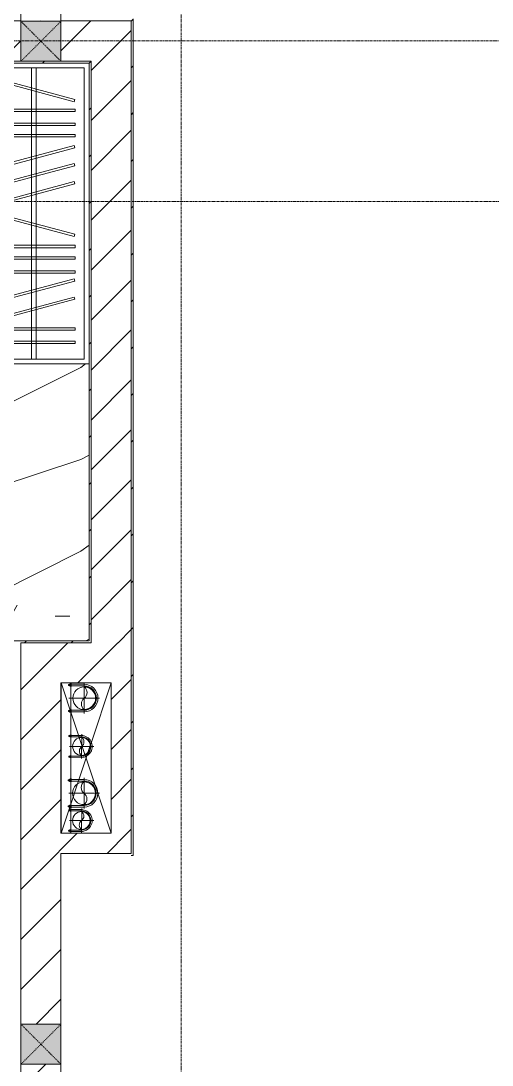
# Model space of a CAD drawing. Header units: millimetres. Extents: x 5357 to 259384, y -16348 to 109893.
# Drawn here: x 41853 to 44202, y 40231 to 45437 of the extents above; entities that cross this region are included whole.
import ezdxf

# ---------------------------------------------------------------- set-up
doc = ezdxf.new("R2010")
doc.units = ezdxf.units.MM
for name, pattern in [('Dash', [6, 3, -3]), ('Grid Line', [22.225, 12.7, -3.175, 3.175, -3.175]), ('IMPORT-CENTER _3_', [10.16, 6.35, -1.27, 1.27, -1.27])]:
    doc.linetypes.add(name, pattern=pattern)
for name, color, linetype, lineweight in [('0-1', 7, 'Continuous', 5), ('0-2', 53, 'Continuous', 9), ('A-FLOR-1', 53, 'Continuous', 9), ('A-FLOR-PATT-1', 10, 'Continuous', 9), ('A-WALL', 113, 'Continuous', 9), ('A-WALL-3', 113, 'Continuous', 18), ('A-WALL-PATT', 111, 'Continuous', 9), ('A-WALL-PATT-2', 53, 'Continuous', 9), ('G-IMPT', 8, 'Continuous', 9), ('G-IMPT-2', 8, 'IMPORT-CENTER _3_', 9), ('I-FURN-1', 254, 'Continuous', 9), ('I-WALL-1', 9, 'Continuous', 18), ('I-WALL-3', 2, 'Continuous', 18), ('M-EQPM', 50, 'Continuous', 9), ('S-COLS', 52, 'Continuous', 9), ('S-COLS-1', 253, 'Continuous', 5), ('S-COLS-5', 52, 'Continuous', 18), ('S-COLS-6', 52, 'Dash', 9), ('S-COLS-HDLN', 52, 'Dash', 9), ('S-GRID-1', 1, 'Grid Line', 9)]:
    doc.layers.add(name, color=color, linetype=linetype, lineweight=lineweight)
pattern_1 = [(45, (0, 0), (-116.6726, 116.6726), [])]
pattern_2 = [(45, (0, 0), (-124.4508, 124.4508), [])]

# ---------------------------------------------------------------- blocks, each defined once
blk = doc.blocks.new('NCV_TKTC_KET CAU_rvt-1-TKCS_MB CẢNH QUAN CÂY XANH')
at = {"layer": 'A-FLOR-1'}
blk.add_line((42052.7, 41386.9), (42052.7, 42136.9), dxfattribs=at)
blk = doc.blocks.new('TU QUAN AO-SUITE ROOM_3 - TU QUAN AO-SUITE ROOM_3-V76-TKCS_MB CẢNH QUAN CÂY XANH')
at = {"layer": 'I-FURN-1'}
for p, q in [((-550, 1500), (0, 1500)), ((0, 1500), (-550, 1500)), ((-24, 1476), (-526, 1476)), ((-526, 1476), (-526, 600)), ((-526, 1476), (-526, 24)), ((-287, 576), (-287, 1476)), ((-263, 576), (-263, 1476)), ((-24, 24), (-24, 1476)), ((0, 1500), (0, 0)), ((0, 0), (0, 1500)), ((-480.1, 1386.9), (-480.1, 1398.9)), ((-480.1, 1398.9), (-50.1, 1398.9)), ((-480.1, 1386.9), (-480.1, 1398.9)), ((-50.1, 1386.9), (-480.1, 1386.9)), ((-50.1, 1398.9), (-50.1, 1386.9)), ((-480.1, 1320.5), (-480.1, 1332.5)), ((-480.1, 1332.5), (-50.1, 1332.5)), ((-480.1, 1320.5), (-480.1, 1332.5)), ((-50.1, 1320.5), (-480.1, 1320.5)), ((-50.1, 1332.5), (-50.1, 1320.5)), ((-478.3, 1178.1), (-61.3, 1289.9)), ((-58.2, 1278.3), (-475.2, 1166.5)), ((-61.3, 1289.9), (-58.2, 1278.3)), ((-478.3, 1086.9), (-61.3, 1198.6)), ((-61.3, 1198.6), (-58.2, 1187.1)), ((-475.2, 1166.5), (-478.3, 1178.1)), ((-58.2, 1187.1), (-475.2, 1075.3)), ((-480.1, 1035.3), (-480.1, 1047.3)), ((-480.1, 1047.3), (-50.1, 1047.3)), ((-480.1, 1035.3), (-480.1, 1047.3)), ((-475.2, 1075.3), (-478.3, 1086.9)), ((-50.1, 1047.3), (-50.1, 1035.3)), ((-50.1, 1035.3), (-480.1, 1035.3)), ((-480.1, 965.8), (-480.1, 977.8)), ((-480.1, 977.8), (-50.1, 977.8)), ((-480.1, 965.8), (-480.1, 977.8)), ((-50.1, 965.8), (-480.1, 965.8)), ((-50.1, 977.8), (-50.1, 965.8)), ((-480.1, 908.6), (-480.1, 920.6)), ((-480.1, 920.6), (-50.1, 920.6)), ((-480.1, 908.6), (-480.1, 920.6)), ((-50.1, 908.6), (-480.1, 908.6)), ((-50.1, 920.6), (-50.1, 908.6)), ((-475.2, 865.5), (-478.3, 853.9)), ((-478.3, 853.9), (-61.3, 742.1)), ((-58.2, 753.7), (-475.2, 865.5)), ((-61.3, 742.1), (-58.2, 753.7)), ((-478.3, 603.1), (-61.3, 714.9)), ((-58.2, 703.3), (-475.2, 591.5)), ((-61.3, 714.9), (-58.2, 703.3)), ((-526, 24), (-526, 600)), ((-478.3, 511.9), (-61.3, 623.6)), ((-475.2, 591.5), (-478.3, 603.1)), ((-58.2, 612.1), (-475.2, 500.3)), ((-287, 24), (-287, 576)), ((-263, 24), (-263, 576)), ((-61.3, 623.6), (-58.2, 612.1)), ((-478.3, 423.1), (-61.3, 534.9)), ((-58.2, 523.3), (-475.2, 411.5)), ((-61.3, 534.9), (-58.2, 523.3)), ((-475.2, 500.3), (-478.3, 511.9)), ((-475.2, 411.5), (-478.3, 423.1)), ((-480.1, 368.4), (-480.1, 356.4)), ((-50.1, 368.4), (-480.1, 368.4)), ((-50.1, 356.4), (-50.1, 368.4)), ((-480.1, 356.4), (-50.1, 356.4)), ((-480.1, 311.2), (-480.1, 299.2)), ((-50.1, 311.2), (-480.1, 311.2)), ((-480.1, 299.2), (-50.1, 299.2)), ((-50.1, 299.2), (-50.1, 311.2)), ((-480.1, 241.7), (-480.1, 229.7)), ((-50.1, 241.7), (-480.1, 241.7)), ((-480.1, 229.7), (-50.1, 229.7)), ((-50.1, 229.7), (-50.1, 241.7)), ((-475.2, 192.7), (-478.3, 181.1)), ((-478.3, 181.1), (-61.3, 69.4)), ((-58.2, 80.9), (-475.2, 192.7)), ((-61.3, 69.4), (-58.2, 80.9)), ((-526, 24), (-24, 24))]:
    blk.add_line(p, q, dxfattribs=at)
blk = doc.blocks.new('NCV_TKTC_TANG 1_rvt-1-TKCS_MB CẢNH QUAN CÂY XANH')
at = {"layer": 'A-FLOR-PATT-1'}
h = blk.add_hatch(dxfattribs=at)
h.set_pattern_fill('FP_6', color=256, style=0, pattern_type=2)
h.set_pattern_definition([(0, (0, 0), (1788.16, 447.04), [73.762, -1267.358, 73.762, -1267.358, -7152.64]), (0, (0, 0), (1788.16, 447.04), [-2682.24, 73.762, -2608.478, 73.762, -1267.358, -3129.28]), (0, (0, 0), (1788.16, 447.04), [-6705.6, 73.762, -820.318, 73.762, -2161.438]), (120, (670.56, 223.5), (-1281.228, 1325.072), [73.762, -1267.358, 73.762, -8419.998]), (120, (670.56, 223.5), (-1281.228, 1325.072), [-1414.882, -1267.358, 73.762, -2608.478, -4470.4]), (120, (670.56, 223.5), (-1281.228, 1325.072), [-5364.48, 73.762, -1267.358, 73.762, -3055.518]), (120, (670.56, 223.5), (-1281.228, 1325.072), [-6779.362, -820.318, 73.762, -2161.438]), (240, (894.1, 1117.6), (-506.932, -1772.112), [73.762, -1267.358, 73.762, -8419.998]), (240, (894.1, 1117.6), (-506.932, -1772.112), [-1414.882, -1267.358, 73.762, -2608.478, -4470.4]), (240, (894.1, 1117.6), (-506.932, -1772.112), [-5364.48, 73.762, -1267.358, 73.762, -3055.518]), (240, (894.1, 1117.6), (-506.932, -1772.112), [-6779.362, -820.318, 73.762, -2161.438])])
h.paths.add_polyline_path([(41702.6, 42336.9), (41752.6, 42336.9), (41752.6, 42346.9), (42192.6, 42346.9), (42192.6, 43726.9), (41642.6, 43726.9), (41642.6, 45226.9), (41412.3, 45226.9), (41412.3, 44776.6), (40962.3, 44776.6), (40962.3, 43288), (40958.5, 43259.3), (40947.4, 43232.5), (40929.8, 43209.5), (40906.7, 43191.8), (40879.9, 43180.7), (40851.2, 43176.9), (39423.7, 43176.9), (39395, 43180.7), (39368.2, 43191.8), (39345.2, 43209.5), (39327.5, 43232.5), (39316.4, 43259.3), (39312.6, 43288), (39312.6, 44776.6), (38862.6, 44776.6), (38862.6, 45126.9), (38152.6, 45126.9), (38155.1, 42346.9), (39252.6, 42346.9), (39252.6, 42596.9), (40852.6, 42596.9), (40852.6, 42346.9), (40952.6, 42346.9), (40952.6, 42336.9), (41670.2, 42336.9)])
h = blk.add_hatch(dxfattribs=at)
h.set_pattern_fill('FP_4', color=256, style=0, pattern_type=2)
h.set_pattern_definition([(216.87, (366.52, 916.3), (2748.8967, 1832.6049), [458.15, -4123.35]), (206.565, (916.3, 641.4), (-916.3012, -916.2996), [1024.455, -1024.455]), (198.435, (916.3, 183.26), (-1832.5985, -916.302), [579.52, -2318.076])])
h.paths.add_polyline_path([(41702.6, 42336.9), (41752.6, 42336.9), (41752.6, 42346.9), (42192.6, 42346.9), (42192.6, 43726.9), (41642.6, 43726.9), (41642.6, 45226.9), (41412.3, 45226.9), (41412.3, 44776.6), (40962.3, 44776.6), (40962.3, 43288), (40958.5, 43259.3), (40947.4, 43232.5), (40929.8, 43209.5), (40906.7, 43191.8), (40879.9, 43180.7), (40851.2, 43176.9), (39423.7, 43176.9), (39395, 43180.7), (39368.2, 43191.8), (39345.2, 43209.5), (39327.5, 43232.5), (39316.4, 43259.3), (39312.6, 43288), (39312.6, 44776.6), (38862.6, 44776.6), (38862.6, 45126.9), (38152.6, 45126.9), (38155.1, 42346.9), (39252.6, 42346.9), (39252.6, 42596.9), (40852.6, 42596.9), (40852.6, 42346.9), (40952.6, 42346.9), (40952.6, 42336.9), (41670.2, 42336.9)])
at = {"layer": 'A-WALL-PATT-2'}
h = blk.add_hatch(dxfattribs=at)
h.set_pattern_fill('FP_10', color=256, style=0, pattern_type=2)
h.set_pattern_definition(pattern_1)
h.paths.add_polyline_path([(42192.6, 45226.9), (42192.6, 45236.9), (38852.6, 45236.9), (38852.6, 45226.9), (41670.2, 45226.9)])
h = blk.add_hatch(dxfattribs=at)
h.set_pattern_fill('FP_10', color=256, style=0, pattern_type=2)
h.set_pattern_definition(pattern_1)
h.paths.add_polyline_path([(42202.6, 42346.9), (42202.6, 45236.9), (42192.6, 45236.9), (42192.6, 42346.9)])
h = blk.add_hatch(dxfattribs=at)
h.set_pattern_fill('FP_10', color=256, style=0, pattern_type=2)
h.set_pattern_definition(pattern_1)
h.paths.add_polyline_path([(41852.6, 42336.9), (42202.6, 42336.9), (42202.6, 42346.9), (41752.6, 42346.9), (41752.6, 42336.9)])
h.paths.add_polyline_path([(40952.6, 42336.9), (40952.6, 42346.9), (38152.6, 42346.9), (38152.6, 42336.9), (40459.7, 42336.9)])
at = {"layer": 'I-WALL-1'}
for p, q in [((42192.6, 45236.9), (38852.6, 45236.9)), ((38862.6, 45226.9), (42192.6, 45226.9)), ((42202.6, 45236.9), (42192.6, 45236.9)), ((42192.6, 45226.9), (42192.6, 42346.9)), ((42202.6, 42346.9), (42202.6, 45236.9)), ((42192.6, 42346.9), (41752.6, 42346.9)), ((41852.6, 42336.9), (42202.6, 42336.9)), ((42202.6, 42336.9), (42202.6, 42346.9))]:
    blk.add_line(p, q, dxfattribs=at)
at = {"layer": 'I-FURN-1', "rotation": 180}
blk.add_blockref('TU QUAN AO-SUITE ROOM_3 - TU QUAN AO-SUITE ROOM_3-V76-TKCS_MB CẢNH QUAN CÂY XANH', (41642.6, 45226.9), dxfattribs=at)
blk = doc.blocks.new('TKTC_XREF_251221_MB TANG 1 - TKTC_XREF_260130_MB TANG 1_dwg_CUM U_DN100-4202112-TKCS_MB CẢNH QUAN CÂY XANH')
at = {"layer": 'G-IMPT'}
blk.add_hatch(color=256, dxfattribs=at).paths.add_polyline_path([(0, 61), (0, 57), (14.8, 55.1), (28.5, 49.4), (40.3, 40.3), (49.4, 28.5), (55.1, 14.8), (57, 0), (55.1, -14.8), (49.4, -28.5), (40.3, -40.3), (28.5, -49.4), (14.8, -55.1), (0, -57), (0, -61), (15.8, -58.9), (30.5, -52.8), (43.1, -43.1), (52.8, -30.5), (58.9, -15.8), (61, 0), (58.9, 15.8), (52.8, 30.5), (43.1, 43.1), (30.5, 52.8), (15.8, 58.9)])
for p, q in [((-79.1, 66.6), (-79.1, 63.4)), ((-76.6, 66.6), (-76.6, 63.4)), ((-74.6, 66.6), (-74.6, 63.4)), ((-72.7, 69.3), (-72.7, 60.7)), ((-66.9, 67.9), (-71.7, 67.9)), ((-65, 69), (0, 69)), ((-66.9, 62.1), (-71.7, 62.1)), ((-79.1, -63.4), (-79.1, -66.6)), ((-76.6, -63.4), (-76.6, -66.6)), ((-74.6, -63.4), (-74.6, -66.6)), ((-72.7, -60.7), (-72.7, -69.3)), ((-66.9, -62.1), (-71.7, -62.1)), ((-66.9, -67.9), (-71.7, -67.9)), ((-65, -69), (0, -69))]:
    blk.add_line(p, q, dxfattribs=at)
at = {"layer": 'G-IMPT', "flags": 128}
for points in [[(-72.7, 67.6), (-78.1, 67.6), (-78.1, 62.4), (-72.7, 62.4)], [(-71.7, 59.2), (-66.9, 59.2), (-66.9, 70.8), (-71.7, 70.8)], [(-66.9, 70.8), (-66.9, 72.7), (-65, 72.7), (-65, 57.3), (-66.9, 57.3), (-66.9, 59.2)], [(-65, 61), (0, 61), (0, 57)], [(-72.7, -62.4), (-78.1, -62.4), (-78.1, -67.6), (-72.7, -67.6)], [(-71.7, -70.8), (-66.9, -70.8), (-66.9, -59.2), (-71.7, -59.2)], [(-66.9, -59.2), (-66.9, -57.3), (-65, -57.3), (-65, -72.7), (-66.9, -72.7), (-66.9, -70.8)], [(-65, -61), (0, -61), (0, -57)]]:
    blk.add_lwpolyline(points, dxfattribs=at)
at = {"layer": 'G-IMPT'}
for centre, radius, start, end in [((-78.1, 66.6), 0.96, 90, 180), ((-71.1, 69.3), 1.56, 112.61986, 247.38014), ((-67.9, 65), 4.8, 143.1301, 216.8699), ((0, 0), 69, 270, 90), ((-78.1, 63.4), 0.96, 180, 270), ((-71.1, 60.7), 1.56, 112.61986, 247.38014), ((0, 0), 61, 270, 90), ((0, 0), 57, 270, 90), ((-78.1, -63.4), 0.96, 90, 180), ((-71.1, -60.7), 1.56, 112.61986, 247.38014), ((-67.9, -65), 4.8, 143.1301, 216.8699), ((-78.1, -66.6), 0.96, 180, 270), ((-71.1, -69.3), 1.56, 112.61986, 247.38014)]:
    blk.add_arc(centre, radius, start, end, dxfattribs=at)
blk = doc.blocks.new('TKTC_XREF_251221_MB TANG 1 - TKTC_XREF_260130_MB TANG 1_dwg_$cc-V200-TKCS_MB CẢNH QUAN CÂY XANH')
at = {"layer": 'G-IMPT'}
blk.add_circle((0, 0), 0.5, dxfattribs=at)
for centre, radius, start, end in [((0, 0), 0.5, 90, 270), ((0.188, 0.25), 0.313, 126.8699, 233.1301), ((-0.188, -0.25), 0.313, 306.8699, 53.1301)]:
    blk.add_arc(centre, radius, start, end, dxfattribs=at)
at = {"layer": 'G-IMPT-2'}
for p, q in [((0, -0.673), (0, 0.673)), ((-0.673, 0), (0.673, 0))]:
    blk.add_line(p, q, dxfattribs=at)
blk = doc.blocks.new('TKTC_XREF_251221_MB TANG 1 - TKTC_XREF_260130_MB TANG 1_dwg_$cc-4202114-TKCS_MB CẢNH QUAN CÂY XANH')
at = {"layer": 'G-IMPT'}
blk.add_circle((0, 0), 0.5, dxfattribs=at)
for centre, radius, start, end in [((0, 0), 0.5, 90, 270), ((0.188, 0.25), 0.313, 126.8699, 233.1301), ((-0.188, -0.25), 0.313, 306.8699, 53.1301)]:
    blk.add_arc(centre, radius, start, end, dxfattribs=at)
at = {"layer": 'G-IMPT-2'}
for p, q in [((0, -0.673), (0, 0.673)), ((-0.673, 0), (0.673, 0))]:
    blk.add_line(p, q, dxfattribs=at)
blk = doc.blocks.new('TKTC_XREF_251221_MB TANG 1 - TKTC_XREF_260130_MB TANG 1_dwg_CUM U_DN100-4202115-TKCS_MB CẢNH QUAN CÂY XANH')
at = {"layer": 'G-IMPT'}
blk.add_hatch(color=256, dxfattribs=at).paths.add_polyline_path([(0, -61), (0, -57), (14.8, -55.1), (28.5, -49.4), (40.3, -40.3), (49.4, -28.5), (55.1, -14.8), (57, 0), (55.1, 14.8), (49.4, 28.5), (40.3, 40.3), (28.5, 49.4), (14.8, 55.1), (0, 57), (0, 61), (15.8, 58.9), (36.8, 48), (43.1, 43.1), (52.8, 30.5), (58.9, 15.8), (61, 0), (58.9, -15.8), (52.8, -30.5), (43.1, -43.1), (30.5, -52.8), (15.8, -58.9)])
for p, q in [((-79.1, 66.6), (-79.1, 63.4)), ((-76.6, 66.6), (-76.6, 63.4)), ((-74.6, 66.6), (-74.6, 63.4)), ((-72.7, 69.3), (-72.7, 60.7)), ((-66.9, 67.9), (-71.7, 67.9)), ((-66.9, 62.1), (-71.7, 62.1)), ((-65, 69), (0, 69)), ((-79.1, -63.4), (-79.1, -66.6)), ((-76.6, -63.4), (-76.6, -66.6)), ((-74.6, -63.4), (-74.6, -66.6)), ((-72.7, -60.7), (-72.7, -69.3)), ((-66.9, -62.1), (-71.7, -62.1)), ((-66.9, -67.9), (-71.7, -67.9)), ((-65, -69), (0, -69))]:
    blk.add_line(p, q, dxfattribs=at)
at = {"layer": 'G-IMPT', "flags": 128}
for points in [[(-72.7, 67.6), (-78.1, 67.6), (-78.1, 62.4), (-72.7, 62.4)], [(-71.7, 59.2), (-66.9, 59.2), (-66.9, 70.8), (-71.7, 70.8)], [(-66.9, 70.8), (-66.9, 72.7), (-65, 72.7), (-65, 57.3), (-66.9, 57.3), (-66.9, 59.2)], [(-65, 61), (0, 61), (0, 57)], [(-72.7, -62.4), (-78.1, -62.4), (-78.1, -67.6), (-72.7, -67.6)], [(-71.7, -70.8), (-66.9, -70.8), (-66.9, -59.2), (-71.7, -59.2)], [(-66.9, -59.2), (-66.9, -57.3), (-65, -57.3), (-65, -72.7), (-66.9, -72.7), (-66.9, -70.8)], [(-65, -61), (0, -61), (0, -57)]]:
    blk.add_lwpolyline(points, dxfattribs=at)
at = {"layer": 'G-IMPT'}
for centre, radius, start, end in [((-78.1, 66.6), 0.96, 90, 180), ((-78.1, 63.4), 0.96, 180, 270), ((-71.1, 69.3), 1.56, 112.6199, 247.3801), ((-67.9, 65), 4.8, 143.1301, 216.8699), ((-71.1, 60.7), 1.56, 112.6199, 247.3801), ((0, 0), 69, 270, 90), ((0, 0), 61, 270, 90), ((0, 0), 57, 270, 90), ((-78.1, -63.4), 0.96, 90, 180), ((-78.1, -66.6), 0.96, 180, 270), ((-71.1, -60.7), 1.56, 112.6199, 247.3801), ((-67.9, -65), 4.8, 143.1301, 216.8699), ((-71.1, -69.3), 1.56, 112.6199, 247.3801)]:
    blk.add_arc(centre, radius, start, end, dxfattribs=at)
blk = doc.blocks.new('TKTC_XREF_251221_MB TANG 1 - TKTC_XREF_260130_MB TANG 1_dwg_$cc-V199-TKCS_MB CẢNH QUAN CÂY XANH')
at = {"layer": 'G-IMPT'}
blk.add_circle((0, 0), 0.5, dxfattribs=at)
for centre, radius, start, end in [((0, 0), 0.5, 90, 270), ((0.188, 0.25), 0.313, 126.8699, 233.1301), ((-0.188, -0.25), 0.313, 306.8699, 53.1301)]:
    blk.add_arc(centre, radius, start, end, dxfattribs=at)
at = {"layer": 'G-IMPT-2'}
for p, q in [((0, -0.673), (0, 0.673)), ((-0.673, 0), (0.673, 0))]:
    blk.add_line(p, q, dxfattribs=at)
blk = doc.blocks.new('TKTC_XREF_251221_MB TANG 1 - TKTC_XREF_260130_MB TANG 1_dwg_$cc-4202116-TKCS_MB CẢNH QUAN CÂY XANH')
at = {"layer": 'G-IMPT'}
blk.add_circle((0, 0), 0.5, dxfattribs=at)
for centre, radius, start, end in [((0, 0), 0.5, 90, 270), ((0.188, 0.25), 0.313, 126.8699, 233.1301), ((-0.188, -0.25), 0.313, 306.8699, 53.1301)]:
    blk.add_arc(centre, radius, start, end, dxfattribs=at)
at = {"layer": 'G-IMPT-2'}
for p, q in [((0, -0.673), (0, 0.673)), ((-0.673, 0), (0.673, 0))]:
    blk.add_line(p, q, dxfattribs=at)
blk = doc.blocks.new('TKTC_XREF_251221_MB TANG 1 - TKTC_XREF_260130_MB TANG 1_dwg-4202109-TKCS_MB CẢNH QUAN CÂY XANH')
at = {"layer": 'G-IMPT'}
blk.add_line((-161098.4, -359209.7), (-161098.4, -359959.7), dxfattribs=at)
at = {"layer": 'G-IMPT', "flags": 128}
blk.add_lwpolyline([(-161089, -359959.7), (-161049.2, -359959.5), (-161049.2, -359209.7)], dxfattribs=at)
at = {"extrusion": (0, 0, -1)}
for name, p, xscale, yscale, zscale, rotation in [('TKTC_XREF_251221_MB TANG 1 - TKTC_XREF_260130_MB TANG 1_dwg_CUM U_DN100-4202115-TKCS_MB CẢNH QUAN CÂY XANH', (160983.4, -359285.7), 0.9975000000000005, 0.9975000000000005, -0.9975000000000005, 180.0467435561312), ('TKTC_XREF_251221_MB TANG 1 - TKTC_XREF_260130_MB TANG 1_dwg_$cc-V199-TKCS_MB CẢNH QUAN CÂY XANH', (160983.4, -359286.6), 113.7150000000092, 113.7150000000092, -113.7150000000092, 0.04476088158440977), ('TKTC_XREF_251221_MB TANG 1 - TKTC_XREF_260130_MB TANG 1_dwg_$cc-4202116-TKCS_MB CẢNH QUAN CÂY XANH', (160995.9, -359526.8), 90.00000000005133, 90.00000000005133, -90.00000000005132, 0.419778997776333), ('TKTC_XREF_251221_MB TANG 1 - TKTC_XREF_260130_MB TANG 1_dwg_CUM U_DN100-4202115-TKCS_MB CẢNH QUAN CÂY XANH', (160984.2, -359760), 0.9974999999999966, 0.9974999999999966, -0.9974999999999966, 180.0467435564899), ('TKTC_XREF_251221_MB TANG 1 - TKTC_XREF_260130_MB TANG 1_dwg_$cc-V200-TKCS_MB CẢNH QUAN CÂY XANH', (160996.4, -359896.2), 90.0000000000512, 90.0000000000512, -90.0000000000512, 0.419778997776333)]:
    blk.add_blockref(name, p, dxfattribs=dict(at, xscale=xscale, yscale=yscale, zscale=zscale, rotation=rotation))
for name, p, xscale, yscale, zscale, rotation in [('TKTC_XREF_251221_MB TANG 1 - TKTC_XREF_260130_MB TANG 1_dwg_CUM U_DN100-4202112-TKCS_MB CẢNH QUAN CÂY XANH', (-160997.8, -359526.8), 0.7894736842105257, 0.7894736842105257, 0.7894736842105257, 359.5802210006296), ('TKTC_XREF_251221_MB TANG 1 - TKTC_XREF_260130_MB TANG 1_dwg_$cc-4202114-TKCS_MB CẢNH QUAN CÂY XANH', (-160984.2, -359760), 113.7150000000092, 113.7150000000092, 113.7150000000092, 179.9532564459116), ('TKTC_XREF_251221_MB TANG 1 - TKTC_XREF_260130_MB TANG 1_dwg_CUM U_DN100-4202112-TKCS_MB CẢNH QUAN CÂY XANH', (-160998.3, -359896.2), 0.7894736842105242, 0.7894736842105242, 0.7894736842105242, 359.5802210006287)]:
    blk.add_blockref(name, p, dxfattribs=dict(xscale=xscale, yscale=yscale, zscale=zscale, rotation=rotation))
blk = doc.blocks.new('TKTC_XREF_251221_MB TANG 1 - TKTC_XREF_251221_MB TANG 1-2038492-TKCS_MB CẢNH QUAN CÂY XANH')
blk.add_blockref('TKTC_XREF_251221_MB TANG 1 - TKTC_XREF_260130_MB TANG 1_dwg-4202109-TKCS_MB CẢNH QUAN CÂY XANH', (169499.1, 384109.7))
blk = doc.blocks.new('G1_SOF - BO TRU - 200x200-3050151-TKCS_MB CẢNH QUAN CÂY XANH')
at = {"layer": 'S-COLS-HDLN'}
for p, q in [((-100, 100), (100, -100)), ((100, 100), (-100, -100))]:
    blk.add_line(p, q, dxfattribs=at)

msp = doc.modelspace()

# ---------------------------------------------------------------- hatches: boundary and pattern name
at = {"layer": 'A-WALL-PATT'}
h = msp.add_hatch(dxfattribs=at)
h.set_pattern_fill('FP_41', color=256, style=0, pattern_type=2)
h.set_pattern_definition(pattern_1)
h.paths.add_polyline_path([(42402.6, 41276.9), (42412.6, 41276.9), (42412.6, 45446.9), (42402.6, 45446.9), (42402.6, 41286.9)])
h = msp.add_hatch(dxfattribs=at)
h.set_pattern_fill('FP_1', color=256, style=0, pattern_type=2)
h.set_pattern_definition(pattern_2)
h.paths.add_polyline_path([(42052.6, 45236.9), (42402.6, 45236.9), (42402.6, 45436.9), (38852.6, 45436.9), (38852.6, 45236.9), (41852.6, 45236.9), (41852.6, 45435.3), (42052.6, 45435.3), (42052.6, 45294.1)])
h = msp.add_hatch(dxfattribs=at)
h.set_pattern_fill('FP_1', color=256, style=0, pattern_type=2)
h.set_pattern_definition(pattern_2)
h.paths.add_polyline_path([(42275.4, 42336.9), (42402.6, 42336.9), (42402.6, 45236.9), (42202.6, 45236.9), (42202.6, 42336.9)])
h = msp.add_hatch(dxfattribs=at)
h.set_pattern_fill('FP_1', color=256, style=0, pattern_type=2)
h.set_pattern_definition(pattern_2)
h.paths.add_polyline_path([(42402.6, 42136.9), (42402.6, 42336.9), (41852.6, 42335.3), (41852.6, 42136.9), (42302.6, 42136.9)])
h = msp.add_hatch(dxfattribs=at)
h.set_pattern_fill('FP_1', color=256, style=0, pattern_type=2)
h.set_pattern_definition(pattern_2)
h.paths.add_polyline_path([(42052.6, 41286.9), (42052.6, 42136.9), (41852.6, 42136.9), (41852.6, 41286.9)])
h = msp.add_hatch(dxfattribs=at)
h.set_pattern_fill('FP_1', color=256, style=0, pattern_type=2)
h.set_pattern_definition(pattern_2)
h.paths.add_polyline_path([(42302.6, 41386.9), (42402.6, 41386.9), (42402.6, 42136.9), (42302.6, 42136.9), (42302.6, 41842.2)])
h = msp.add_hatch(dxfattribs=at)
h.set_pattern_fill('FP_1', color=256, style=0, pattern_type=2)
h.set_pattern_definition(pattern_2)
h.paths.add_polyline_path([(42402.6, 41286.9), (42402.6, 41386.9), (42052.6, 41386.9), (42052.6, 41286.9), (42275.4, 41286.9)])
h = msp.add_hatch(dxfattribs=at)
h.set_pattern_fill('FP_1', color=256, style=0, pattern_type=2)
h.set_pattern_definition(pattern_2)
h.paths.add_polyline_path([(41852.6, 37236.9), (42052.6, 37236.9), (42052.6, 37385.3), (41852.6, 37385.3)])
h.paths.add_polyline_path([(41852.6, 38475.3), (42052.6, 38475.3), (42052.6, 40235.3), (41852.6, 40235.3), (41852.6, 38883.4)])
h.paths.add_polyline_path([(42052.6, 40435.3), (42052.6, 41286.9), (41852.6, 41286.9), (41852.6, 40435.3)])
at = {"layer": 'S-COLS-1'}
for points in [[(42052.6, 45235.3), (42052.6, 45435.3), (41852.6, 45435.3), (41852.6, 45235.3)], [(41852.6, 40235.3), (42052.6, 40235.3), (42052.6, 40435.3), (41852.6, 40435.3)]]:
    msp.add_hatch(color=256, dxfattribs=at).paths.add_polyline_path(points)

# ---------------------------------------------------------------- linework, layer by layer
at = {"layer": '0-2'}
for p, q in [((42172, 41779), (42052.7, 42136.3)), ((42200.6, 41830.5), (42302.6, 42136.1)), ((42187, 41789.8), (42198.3, 41823.7)), ((42198.3, 41823.7), (42200.6, 41830.5)), ((42052.7, 41387.6), (42184.9, 41783.4)), ((42302.6, 41387.8), (42173, 41776.1))]:
    msp.add_line(p, q, dxfattribs=at)
at = {"layer": 'A-WALL'}
for p, q in [((41852.6, 45236.9), (41852.6, 45435.3)), ((41852.6, 45435.3), (42052.6, 45435.3)), ((42052.6, 45435.3), (42052.6, 45236.9)), ((42052.6, 40435.3), (42052.6, 41286.9)), ((41852.6, 40435.3), (42052.6, 40435.3)), ((42052.6, 40235.3), (41852.6, 40235.3)), ((42052.6, 38475.3), (42052.6, 40235.3))]:
    msp.add_line(p, q, dxfattribs=at)
at = {"layer": 'A-WALL-3'}
for p, q in [((41852.6, 45585.3), (41852.6, 45436.9)), ((42052.6, 45436.9), (42052.6, 45585.3)), ((41852.6, 45436.9), (38852.6, 45436.9)), ((42402.6, 42336.9), (42402.6, 45436.9)), ((38852.6, 45236.9), (41852.6, 45236.9)), ((42052.6, 45236.9), (42202.6, 45236.9)), ((42202.6, 45236.9), (42202.6, 42336.9)), ((42202.6, 42336.9), (41852.6, 42336.9)), ((41852.6, 42336.9), (41852.6, 40435.3)), ((42052.6, 42136.9), (42302.6, 42136.9)), ((42052.6, 41386.9), (42052.6, 42136.9)), ((42302.6, 42136.9), (42302.6, 41386.9)), ((42302.6, 41386.9), (42052.6, 41386.9)), ((42052.6, 41286.9), (42402.6, 41286.9)), ((41852.6, 40235.3), (41852.6, 38475.3))]:
    msp.add_line(p, q, dxfattribs=at)
at = {"layer": 'I-WALL-3'}
for p, q in [((42412.6, 41276.9), (42412.6, 45446.9)), ((42052.6, 45436.9), (42402.6, 45436.9)), ((42402.6, 45436.9), (42402.6, 41286.9)), ((42402.6, 41276.9), (42412.6, 41276.9))]:
    msp.add_line(p, q, dxfattribs=at)
at = {"layer": 'S-COLS'}
for p, q in [((42052.6, 45435.3), (41852.6, 45435.3)), ((41852.6, 45435.3), (41852.6, 45236.9)), ((42052.6, 45236.9), (42052.6, 45435.3)), ((42052.6, 40435.3), (41852.6, 40435.3)), ((41852.6, 40235.3), (42052.6, 40235.3))]:
    msp.add_line(p, q, dxfattribs=at)
at = {"layer": 'S-COLS-5'}
for p, q in [((41852.6, 45236.9), (41852.6, 45235.3)), ((41852.6, 45235.3), (42052.6, 45235.3)), ((42052.6, 45235.3), (42052.6, 45236.9)), ((41852.6, 40435.3), (41852.6, 40235.3)), ((42052.6, 40235.3), (42052.6, 40435.3))]:
    msp.add_line(p, q, dxfattribs=at)
at = {"layer": 'S-GRID-1'}
for p, q in [((42652.6, 20960.6), (42652.6, 80482.7)), ((127525.3, 45336.9), (32145.8, 45336.9)), ((130319.3, 44536.9), (29351.8, 44536.9))]:
    msp.add_line(p, q, dxfattribs=at)

# ---------------------------------------------------------------- block references
at = {"layer": '0-1'}
for name in ['NCV_TKTC_KET CAU_rvt-1-TKCS_MB CẢNH QUAN CÂY XANH', 'NCV_TKTC_TANG 1_rvt-1-TKCS_MB CẢNH QUAN CÂY XANH']:
    msp.add_blockref(name, (0, 0), dxfattribs=at)
at = {"layer": 'M-EQPM'}
msp.add_blockref('TKTC_XREF_251221_MB TANG 1 - TKTC_XREF_251221_MB TANG 1-2038492-TKCS_MB CẢNH QUAN CÂY XANH', (33652.6, 17236.9), dxfattribs=at)
at = {"layer": 'S-COLS-6'}
for p in [(41952.6, 45335.3), (41952.6, 40335.3)]:
    msp.add_blockref('G1_SOF - BO TRU - 200x200-3050151-TKCS_MB CẢNH QUAN CÂY XANH', p, dxfattribs=at)

doc.saveas('drawing.dxf')
